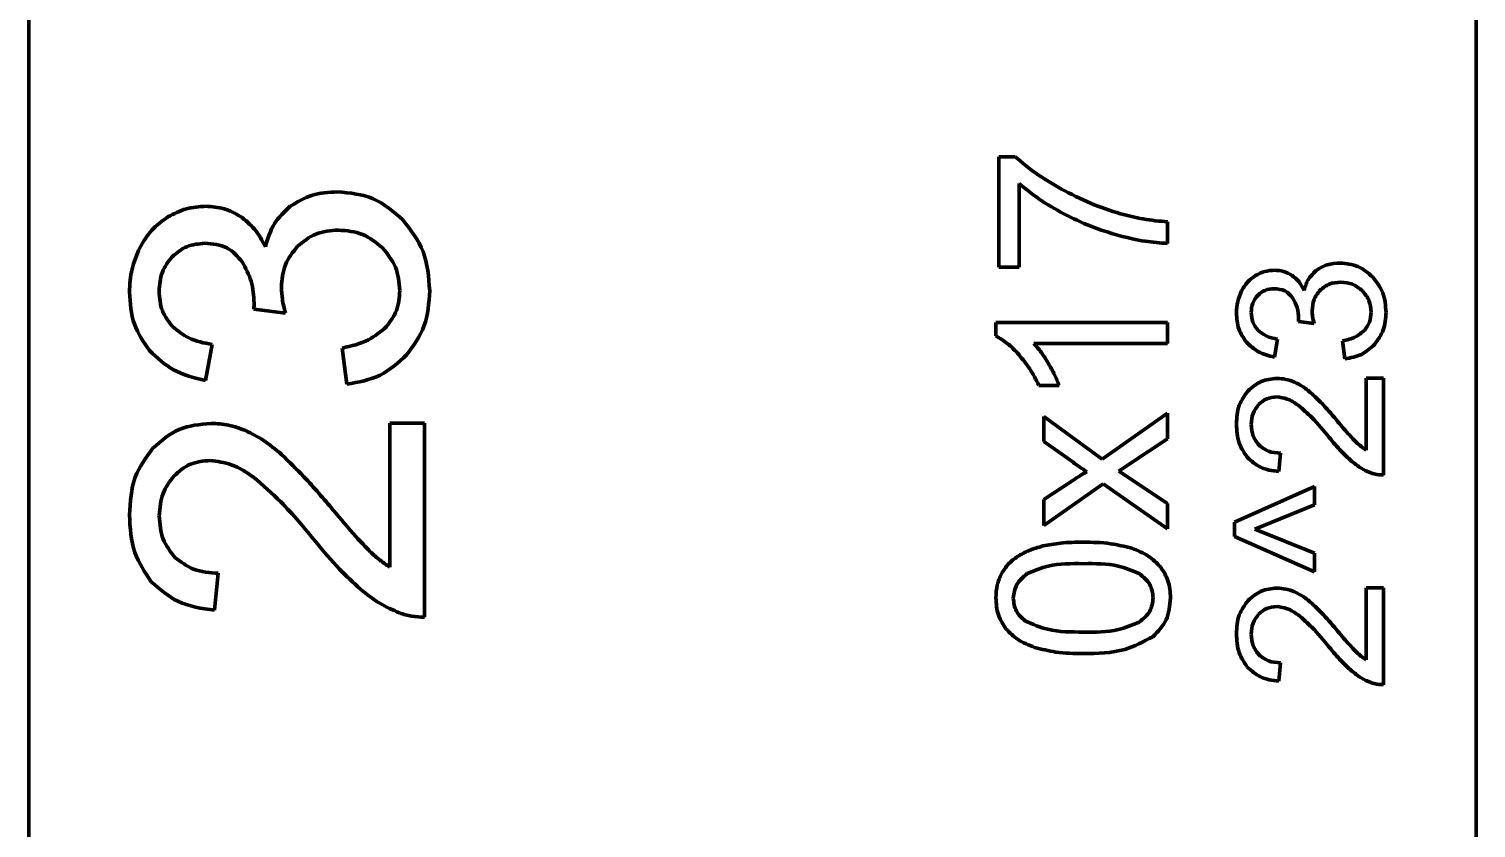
# Model space of a CAD drawing. Header units: millimetres. Extents: x 0 to 1189, y 0 to 841.
# Drawn here: x 372.85 to 402.85, y 515.17 to 531.75 of the extents above; entities that cross this region are included whole.
import ezdxf

# ---------------------------------------------------------------- set-up
doc = ezdxf.new("R2010")
doc.units = ezdxf.units.MM
doc.header["$LTSCALE"] = 0.75
doc.layers.add('Visible', color=7, linetype='Continuous', lineweight=70)

msp = doc.modelspace()

# ---------------------------------------------------------------- linework, layer by layer
at = {"layer": 'Visible', "extrusion": (-1e-16, -1, 0)}
for p, q in [((372.852, 123.899), (372.852, 673.232)), ((402.852, 123.899), (402.852, 673.232)), ((392.959, 526.801), (392.959, 529.096)), ((392.959, 529.096), (393.298, 529.096)), ((393.377, 528.537), (393.377, 526.801)), ((396.457, 527.744), (396.457, 527.297)), ((393.377, 526.801), (392.959, 526.801)), ((378.169, 525.853), (377.512, 525.936)), ((392.899, 525.377), (392.899, 525.658)), ((392.899, 525.658), (396.457, 525.658)), ((396.457, 525.658), (396.457, 525.223)), ((399.495, 525.637), (399.168, 525.679)), ((398.737, 525.312), (398.671, 524.939)), ((376.648, 525.201), (376.515, 524.453)), ((379.444, 524.378), (379.344, 525.126)), ((396.457, 525.223), (393.684, 525.223)), ((400.131, 524.902), (400.081, 525.275)), ((400.574, 523.011), (400.574, 524.5)), ((400.574, 524.5), (400.933, 524.5)), ((400.933, 524.5), (400.933, 522.493)), ((394.209, 524.352), (393.788, 524.352)), ((380.333, 520.585), (380.333, 523.572)), ((380.333, 523.572), (381.052, 523.572)), ((381.052, 523.572), (381.052, 519.546)), ((393.89, 523.19), (393.89, 523.709)), ((393.89, 523.709), (395.099, 522.822)), ((395.099, 522.822), (396.457, 523.777)), ((396.457, 523.777), (396.457, 523.243)), ((396.457, 523.243), (395.66, 522.716)), ((394.497, 522.757), (393.89, 523.19)), ((398.801, 522.947), (398.762, 522.564)), ((395.66, 522.716), (395.444, 522.575)), ((393.89, 521.988), (394.492, 522.382)), ((395.123, 522.312), (393.89, 521.444)), ((396.457, 521.374), (395.123, 522.312)), ((395.444, 522.575), (396.457, 521.901)), ((397.845, 521.518), (399.504, 522.253)), ((399.504, 522.253), (399.504, 521.878)), ((393.89, 521.444), (393.89, 521.988)), ((396.457, 521.901), (396.457, 521.374)), ((399.504, 521.878), (398.267, 521.367)), ((397.845, 521.218), (397.845, 521.518)), ((399.504, 520.486), (397.845, 521.218)), ((398.267, 521.367), (399.504, 520.87)), ((399.504, 520.87), (399.504, 520.486)), ((376.777, 520.456), (376.698, 519.687)), ((400.574, 518.662), (400.574, 520.151)), ((400.574, 520.151), (400.933, 520.151)), ((400.933, 520.151), (400.933, 518.144)), ((398.801, 518.598), (398.762, 518.214))]:
    msp.add_line(p, q, dxfattribs=at)
at = {"layer": 'Visible'}
for points, knots in [([(393.298, 529.096), (393.435, 528.979), (393.733, 528.726), (394.072, 528.53), (394.255, 528.425)], [0, 0, 0, 0, 0.0538013, 0.1171129, 0.1171129, 0.1171129, 0.1171129]), ([(378.27, 528.068), (378.414, 528.155), (378.715, 528.338), (379.068, 528.357), (379.253, 528.367)], [0, 0, 0, 0, 0.0495674, 0.1041489, 0.1041489, 0.1041489, 0.1041489]), ([(379.253, 528.367), (379.509, 528.343), (380.022, 528.294), (380.411, 527.955), (380.606, 527.785)], [0, 0, 0, 0, 0.07512, 0.15056, 0.15056, 0.15056, 0.15056]), ([(394.305, 527.912), (394.132, 528.008), (393.806, 528.191), (393.515, 528.426), (393.377, 528.537)], [0, 0, 0, 0, 0.0590495, 0.1119897, 0.1119897, 0.1119897, 0.1119897]), ([(394.255, 528.425), (394.454, 528.32), (394.849, 528.114), (395.273, 527.978), (395.483, 527.911)], [0, 0, 0, 0, 0.0673458, 0.1333396, 0.1333396, 0.1333396, 0.1333396]), ([(375.734, 527.846), (375.858, 527.91), (376.105, 528.039), (376.382, 528.058), (376.519, 528.068)], [0, 0, 0, 0, 0.04160808, 0.08239563, 0.08239563, 0.08239563, 0.08239563]), ([(376.519, 528.068), (376.647, 528.059), (376.903, 528.042), (377.127, 527.918), (377.238, 527.856)], [0, 0, 0, 0, 0.03807676, 0.07576615, 0.07576615, 0.07576615, 0.07576615]), ([(377.753, 527.229), (377.804, 527.397), (377.902, 527.723), (378.15, 527.955), (378.27, 528.068)], [0, 0, 0, 0, 0.0516753, 0.1001745, 0.1001745, 0.1001745, 0.1001745]), ([(375.15, 527.204), (375.226, 527.334), (375.376, 527.59), (375.616, 527.762), (375.734, 527.846)], [0, 0, 0, 0, 0.0448449, 0.08765135, 0.08765135, 0.08765135, 0.08765135]), ([(377.238, 527.856), (377.342, 527.774), (377.559, 527.603), (377.686, 527.357), (377.753, 527.229)], [0, 0, 0, 0, 0.0391992, 0.08200973, 0.08200973, 0.08200973, 0.08200973]), ([(380.606, 527.785), (380.767, 527.575), (381.1, 527.141), (381.14, 526.595), (381.16, 526.315)], [0, 0, 0, 0, 0.0778958, 0.1603008, 0.1603008, 0.1603008, 0.1603008]), ([(395.447, 527.461), (395.251, 527.52), (394.857, 527.637), (394.489, 527.82), (394.305, 527.912)], [0, 0, 0, 0, 0.0612358, 0.1230105, 0.1230105, 0.1230105, 0.1230105]), ([(395.483, 527.911), (395.638, 527.871), (395.958, 527.789), (396.287, 527.759), (396.457, 527.744)], [0, 0, 0, 0, 0.04780977, 0.098989, 0.098989, 0.098989, 0.098989]), ([(379.27, 527.573), (379.107, 527.561), (378.788, 527.536), (378.541, 527.335), (378.42, 527.237)], [0, 0, 0, 0, 0.04775028, 0.09334146, 0.09334146, 0.09334146, 0.09334146]), ([(380.175, 527.21), (380.045, 527.316), (379.781, 527.531), (379.442, 527.559), (379.27, 527.573)], [0, 0, 0, 0, 0.04917799, 0.09965506, 0.09965506, 0.09965506, 0.09965506]), ([(396.457, 527.297), (396.303, 527.308), (395.961, 527.332), (395.629, 527.415), (395.447, 527.461)], [0, 0, 0, 0, 0.0463906, 0.1025578, 0.1025578, 0.1025578, 0.1025578]), ([(374.936, 526.285), (374.944, 526.447), (374.961, 526.766), (375.088, 527.059), (375.15, 527.204)], [0, 0, 0, 0, 0.04818401, 0.09496202, 0.09496202, 0.09496202, 0.09496202]), ([(376.502, 527.299), (376.372, 527.288), (376.115, 527.267), (375.918, 527.102), (375.821, 527.021)], [0, 0, 0, 0, 0.03824119, 0.07523525, 0.07523525, 0.07523525, 0.07523525]), ([(377.271, 526.917), (377.174, 527.028), (376.971, 527.26), (376.663, 527.286), (376.502, 527.299)], [0, 0, 0, 0, 0.04272778, 0.08891267, 0.08891267, 0.08891267, 0.08891267]), ([(378.42, 527.237), (378.322, 527.115), (378.122, 526.865), (378.098, 526.545), (378.086, 526.381)], [0, 0, 0, 0, 0.04572207, 0.09382123, 0.09382123, 0.09382123, 0.09382123]), ([(380.541, 526.319), (380.526, 526.487), (380.497, 526.822), (380.282, 527.081), (380.175, 527.21)], [0, 0, 0, 0, 0.04951616, 0.0983931, 0.0983931, 0.0983931, 0.0983931]), ([(375.821, 527.021), (375.742, 526.919), (375.579, 526.707), (375.561, 526.44), (375.551, 526.302)], [0, 0, 0, 0, 0.03777859, 0.07833622, 0.07833622, 0.07833622, 0.07833622]), ([(377.52, 526.057), (377.511, 526.211), (377.491, 526.517), (377.344, 526.785), (377.271, 526.917)], [0, 0, 0, 0, 0.04581897, 0.09053102, 0.09053102, 0.09053102, 0.09053102]), ([(399.546, 526.741), (399.617, 526.785), (399.768, 526.876), (399.944, 526.885), (400.036, 526.89)], [0, 0, 0, 0, 0.02470734, 0.05191398, 0.05191398, 0.05191398, 0.05191398]), ([(400.036, 526.89), (400.163, 526.878), (400.419, 526.854), (400.613, 526.685), (400.71, 526.6)], [0, 0, 0, 0, 0.03744427, 0.07504807, 0.07504807, 0.07504807, 0.07504807]), ([(397.991, 526.31), (398.029, 526.375), (398.103, 526.503), (398.223, 526.588), (398.282, 526.63)], [0, 0, 0, 0, 0.02235332, 0.04369061, 0.04369061, 0.04369061, 0.04369061]), ([(398.282, 526.63), (398.344, 526.663), (398.466, 526.727), (398.605, 526.736), (398.673, 526.741)], [0, 0, 0, 0, 0.02073995, 0.04107087, 0.04107087, 0.04107087, 0.04107087]), ([(398.673, 526.741), (398.737, 526.737), (398.864, 526.728), (398.976, 526.666), (399.031, 526.635)], [0, 0, 0, 0, 0.01897971, 0.03776634, 0.03776634, 0.03776634, 0.03776634]), ([(399.031, 526.635), (399.083, 526.595), (399.191, 526.509), (399.255, 526.387), (399.288, 526.323)], [0, 0, 0, 0, 0.0195392, 0.04087852, 0.04087852, 0.04087852, 0.04087852]), ([(399.288, 526.323), (399.313, 526.407), (399.362, 526.569), (399.486, 526.685), (399.546, 526.741)], [0, 0, 0, 0, 0.02575802, 0.04993292, 0.04993292, 0.04993292, 0.04993292]), ([(400.71, 526.6), (400.791, 526.495), (400.956, 526.279), (400.976, 526.007), (400.986, 525.867)], [0, 0, 0, 0, 0.03882791, 0.07990348, 0.07990348, 0.07990348, 0.07990348]), ([(375.349, 525.076), (375.229, 525.252), (374.979, 525.616), (374.951, 526.057), (374.936, 526.285)], [0, 0, 0, 0, 0.0627326, 0.1299082, 0.1299082, 0.1299082, 0.1299082]), ([(375.551, 526.302), (375.561, 526.164), (375.581, 525.894), (375.745, 525.68), (375.825, 525.575)], [0, 0, 0, 0, 0.04057505, 0.07922262, 0.07922262, 0.07922262, 0.07922262]), ([(378.086, 526.381), (378.09, 526.301), (378.101, 526.123), (378.144, 525.949), (378.169, 525.853)], [0, 0, 0, 0, 0.02387781, 0.05352136, 0.05352136, 0.05352136, 0.05352136]), ([(380.261, 525.565), (380.342, 525.675), (380.509, 525.899), (380.53, 526.177), (380.541, 526.319)], [0, 0, 0, 0, 0.0402621, 0.08193852, 0.08193852, 0.08193852, 0.08193852]), ([(381.16, 526.315), (381.143, 526.062), (381.11, 525.572), (380.822, 525.175), (380.682, 524.983)], [0, 0, 0, 0, 0.0743532, 0.1440517, 0.1440517, 0.1440517, 0.1440517]), ([(397.884, 525.853), (397.888, 525.933), (397.896, 526.092), (397.959, 526.238), (397.991, 526.31)], [0, 0, 0, 0, 0.02401776, 0.04733474, 0.04733474, 0.04733474, 0.04733474]), ([(398.325, 526.219), (398.286, 526.168), (398.204, 526.063), (398.195, 525.93), (398.19, 525.861)], [0, 0, 0, 0, 0.01883106, 0.0390474, 0.0390474, 0.0390474, 0.0390474]), ([(398.665, 526.358), (398.6, 526.353), (398.472, 526.342), (398.373, 526.26), (398.325, 526.219)], [0, 0, 0, 0, 0.01906169, 0.0375017, 0.0375017, 0.0375017, 0.0375017]), ([(399.048, 526.167), (398.999, 526.223), (398.898, 526.339), (398.745, 526.351), (398.665, 526.358)], [0, 0, 0, 0, 0.02129806, 0.04431935, 0.04431935, 0.04431935, 0.04431935]), ([(399.621, 526.327), (399.572, 526.266), (399.472, 526.141), (399.46, 525.982), (399.454, 525.9)], [0, 0, 0, 0, 0.02279061, 0.04676605, 0.04676605, 0.04676605, 0.04676605]), ([(400.044, 526.495), (399.963, 526.488), (399.804, 526.476), (399.681, 526.376), (399.621, 526.327)], [0, 0, 0, 0, 0.0238016, 0.04652692, 0.04652692, 0.04652692, 0.04652692]), ([(400.496, 526.313), (400.431, 526.366), (400.299, 526.473), (400.13, 526.487), (400.044, 526.495)], [0, 0, 0, 0, 0.02451324, 0.04967397, 0.04967397, 0.04967397, 0.04967397]), ([(400.678, 525.869), (400.67, 525.953), (400.656, 526.12), (400.549, 526.249), (400.496, 526.313)], [0, 0, 0, 0, 0.02468181, 0.04904498, 0.04904498, 0.04904498, 0.04904498]), ([(377.512, 525.936), (377.515, 525.959), (377.519, 525.999), (377.52, 526.039), (377.52, 526.057)], [0, 0, 0, 0, 0.0067806, 0.01208221, 0.01208221, 0.01208221, 0.01208221]), ([(399.172, 525.739), (399.167, 525.816), (399.158, 525.968), (399.084, 526.101), (399.048, 526.167)], [0, 0, 0, 0, 0.02283891, 0.04512605, 0.04512605, 0.04512605, 0.04512605]), ([(399.454, 525.9), (399.456, 525.861), (399.461, 525.772), (399.483, 525.685), (399.495, 525.637)], [0, 0, 0, 0, 0.01190217, 0.02667822, 0.02667822, 0.02667822, 0.02667822]), ([(398.09, 525.25), (398.03, 525.338), (397.906, 525.519), (397.891, 525.739), (397.884, 525.853)], [0, 0, 0, 0, 0.03126959, 0.06475394, 0.06475394, 0.06475394, 0.06475394]), ([(398.19, 525.861), (398.196, 525.792), (398.206, 525.658), (398.287, 525.551), (398.327, 525.498)], [0, 0, 0, 0, 0.02022497, 0.03948926, 0.03948926, 0.03948926, 0.03948926]), ([(399.168, 525.679), (399.169, 525.69), (399.171, 525.71), (399.172, 525.73), (399.172, 525.739)], [0, 0, 0, 0, 0.003379763, 0.006022458, 0.006022458, 0.006022458, 0.006022458]), ([(400.538, 525.493), (400.579, 525.548), (400.662, 525.66), (400.672, 525.799), (400.678, 525.869)], [0, 0, 0, 0, 0.02006903, 0.04084302, 0.04084302, 0.04084302, 0.04084302]), ([(400.986, 525.867), (400.978, 525.741), (400.961, 525.497), (400.818, 525.299), (400.748, 525.203)], [0, 0, 0, 0, 0.03706201, 0.07180391, 0.07180391, 0.07180391, 0.07180391]), ([(375.825, 525.575), (375.935, 525.486), (376.176, 525.29), (376.481, 525.232), (376.648, 525.201)], [0, 0, 0, 0, 0.04178283, 0.09163653, 0.09163653, 0.09163653, 0.09163653]), ([(379.344, 525.126), (379.534, 525.169), (379.874, 525.246), (380.142, 525.467), (380.261, 525.565)], [0, 0, 0, 0, 0.0573908, 0.1028055, 0.1028055, 0.1028055, 0.1028055]), ([(393.373, 524.991), (393.296, 525.073), (393.156, 525.224), (392.979, 525.329), (392.899, 525.377)], [0, 0, 0, 0, 0.03350902, 0.06143575, 0.06143575, 0.06143575, 0.06143575]), ([(398.327, 525.498), (398.382, 525.454), (398.502, 525.356), (398.654, 525.328), (398.737, 525.312)], [0, 0, 0, 0, 0.02082705, 0.04567707, 0.04567707, 0.04567707, 0.04567707]), ([(400.081, 525.275), (400.176, 525.296), (400.345, 525.335), (400.479, 525.445), (400.538, 525.493)], [0, 0, 0, 0, 0.02860702, 0.05124438, 0.05124438, 0.05124438, 0.05124438]), ([(376.515, 524.453), (376.282, 524.509), (375.838, 524.616), (375.507, 524.928), (375.349, 525.076)], [0, 0, 0, 0, 0.0704099, 0.134221, 0.134221, 0.134221, 0.134221]), ([(393.684, 525.223), (393.736, 525.163), (393.848, 525.035), (393.937, 524.889), (393.984, 524.81)], [0, 0, 0, 0, 0.02354784, 0.05104854, 0.05104854, 0.05104854, 0.05104854]), ([(398.671, 524.939), (398.555, 524.967), (398.334, 525.02), (398.169, 525.176), (398.09, 525.25)], [0, 0, 0, 0, 0.03509647, 0.0669037, 0.0669037, 0.0669037, 0.0669037]), ([(400.748, 525.203), (400.662, 525.125), (400.486, 524.964), (400.251, 524.923), (400.131, 524.902)], [0, 0, 0, 0, 0.03431321, 0.06995455, 0.06995455, 0.06995455, 0.06995455]), ([(380.682, 524.983), (380.509, 524.825), (380.156, 524.503), (379.684, 524.42), (379.444, 524.378)], [0, 0, 0, 0, 0.0688386, 0.1403415, 0.1403415, 0.1403415, 0.1403415]), ([(393.788, 524.352), (393.729, 524.469), (393.614, 524.697), (393.452, 524.894), (393.373, 524.991)], [0, 0, 0, 0, 0.03911937, 0.07637456, 0.07637456, 0.07637456, 0.07637456]), ([(393.984, 524.81), (394.03, 524.731), (394.115, 524.583), (394.179, 524.425), (394.209, 524.352)], [0, 0, 0, 0, 0.02753006, 0.05107997, 0.05107997, 0.05107997, 0.05107997]), ([(398.126, 524.241), (398.212, 524.316), (398.385, 524.465), (398.612, 524.486), (398.727, 524.496)], [0, 0, 0, 0, 0.03318338, 0.06672384, 0.06672384, 0.06672384, 0.06672384]), ([(398.727, 524.496), (398.788, 524.493), (398.911, 524.486), (399.027, 524.443), (399.085, 524.421)], [0, 0, 0, 0, 0.01816614, 0.03678524, 0.03678524, 0.03678524, 0.03678524]), ([(399.085, 524.421), (399.147, 524.391), (399.281, 524.323), (399.394, 524.226), (399.456, 524.174)], [0, 0, 0, 0, 0.02061183, 0.04471862, 0.04471862, 0.04471862, 0.04471862]), ([(397.884, 523.55), (397.891, 523.685), (397.905, 523.94), (398.056, 524.145), (398.126, 524.241)], [0, 0, 0, 0, 0.03960962, 0.07471135, 0.07471135, 0.07471135, 0.07471135]), ([(398.719, 524.113), (398.648, 524.106), (398.506, 524.093), (398.398, 524.001), (398.345, 523.954)], [0, 0, 0, 0, 0.0208066, 0.04151272, 0.04151272, 0.04151272, 0.04151272]), ([(399.167, 523.939), (399.093, 523.99), (398.956, 524.083), (398.793, 524.103), (398.719, 524.113)], [0, 0, 0, 0, 0.02650134, 0.04870383, 0.04870383, 0.04870383, 0.04870383]), ([(399.456, 524.174), (399.534, 524.098), (399.722, 523.916), (399.891, 523.716), (399.99, 523.599)], [0, 0, 0, 0, 0.03260303, 0.07851533, 0.07851533, 0.07851533, 0.07851533]), ([(398.345, 523.954), (398.3, 523.896), (398.208, 523.774), (398.198, 523.621), (398.193, 523.541)], [0, 0, 0, 0, 0.02152815, 0.04490674, 0.04490674, 0.04490674, 0.04490674]), ([(399.81, 523.27), (399.693, 523.412), (399.496, 523.653), (399.262, 523.856), (399.167, 523.939)], [0, 0, 0, 0, 0.05516413, 0.09293455, 0.09293455, 0.09293455, 0.09293455]), ([(375.422, 523.053), (375.595, 523.202), (375.941, 523.502), (376.398, 523.543), (376.627, 523.564)], [0, 0, 0, 0, 0.0665719, 0.1338601, 0.1338601, 0.1338601, 0.1338601]), ([(376.627, 523.564), (376.749, 523.557), (376.996, 523.544), (377.228, 523.458), (377.346, 523.414)], [0, 0, 0, 0, 0.03644456, 0.07379793, 0.07379793, 0.07379793, 0.07379793]), ([(398.109, 522.86), (398.043, 522.957), (397.903, 523.165), (397.891, 523.416), (397.884, 523.55)], [0, 0, 0, 0, 0.03448188, 0.07377024, 0.07377024, 0.07377024, 0.07377024]), ([(398.193, 523.541), (398.198, 523.457), (398.208, 523.297), (398.307, 523.171), (398.354, 523.11)], [0, 0, 0, 0, 0.02456598, 0.04697131, 0.04697131, 0.04697131, 0.04697131]), ([(399.99, 523.599), (400.068, 523.506), (400.191, 523.359), (400.323, 523.22), (400.372, 523.168)], [0, 0, 0, 0, 0.03629636, 0.05759702, 0.05759702, 0.05759702, 0.05759702]), ([(377.346, 523.414), (377.47, 523.352), (377.738, 523.218), (377.966, 523.023), (378.09, 522.918)], [0, 0, 0, 0, 0.04135107, 0.08971365, 0.08971365, 0.08971365, 0.08971365]), ([(400.27, 522.782), (400.197, 522.85), (400.033, 523.002), (399.89, 523.174), (399.81, 523.27)], [0, 0, 0, 0, 0.02975268, 0.06709219, 0.06709219, 0.06709219, 0.06709219]), ([(374.936, 521.665), (374.951, 521.936), (374.979, 522.447), (375.281, 522.859), (375.422, 523.053)], [0, 0, 0, 0, 0.079464, 0.1498845, 0.1498845, 0.1498845, 0.1498845]), ([(378.09, 522.918), (378.246, 522.766), (378.623, 522.4), (378.963, 521.999), (379.162, 521.765)], [0, 0, 0, 0, 0.0654076, 0.157516, 0.157516, 0.157516, 0.157516]), ([(398.354, 523.11), (398.416, 523.063), (398.547, 522.963), (398.713, 522.952), (398.801, 522.947)], [0, 0, 0, 0, 0.0227825, 0.04859979, 0.04859979, 0.04859979, 0.04859979]), ([(400.372, 523.168), (400.405, 523.139), (400.468, 523.081), (400.54, 523.034), (400.574, 523.011)], [0, 0, 0, 0, 0.01330724, 0.0256381, 0.0256381, 0.0256381, 0.0256381]), ([(376.61, 522.795), (376.468, 522.782), (376.184, 522.756), (375.968, 522.57), (375.861, 522.477)], [0, 0, 0, 0, 0.04174184, 0.08328208, 0.08328208, 0.08328208, 0.08328208]), ([(377.51, 522.446), (377.361, 522.548), (377.087, 522.734), (376.76, 522.776), (376.61, 522.795)], [0, 0, 0, 0, 0.05316649, 0.09770871, 0.09770871, 0.09770871, 0.09770871]), ([(394.78, 522.561), (394.729, 522.595), (394.634, 522.659), (394.541, 522.725), (394.497, 522.757)], [0, 0, 0, 0, 0.01818785, 0.03440349, 0.03440349, 0.03440349, 0.03440349]), ([(398.762, 522.564), (398.63, 522.583), (398.383, 522.619), (398.196, 522.783), (398.109, 522.86)], [0, 0, 0, 0, 0.03891673, 0.07312249, 0.07312249, 0.07312249, 0.07312249]), ([(400.674, 522.537), (400.604, 522.567), (400.459, 522.631), (400.335, 522.73), (400.27, 522.782)], [0, 0, 0, 0, 0.02265838, 0.04743641, 0.04743641, 0.04743641, 0.04743641]), ([(375.861, 522.477), (375.771, 522.36), (375.586, 522.116), (375.566, 521.808), (375.555, 521.648)], [0, 0, 0, 0, 0.04318937, 0.09009102, 0.09009102, 0.09009102, 0.09009102]), ([(378.8, 521.104), (378.566, 521.39), (378.171, 521.872), (377.701, 522.28), (377.51, 522.446)], [0, 0, 0, 0, 0.1106693, 0.1864437, 0.1864437, 0.1864437, 0.1864437]), ([(394.492, 522.382), (394.544, 522.416), (394.639, 522.477), (394.736, 522.535), (394.78, 522.561)], [0, 0, 0, 0, 0.01869445, 0.03387931, 0.03387931, 0.03387931, 0.03387931]), ([(400.933, 522.493), (400.888, 522.494), (400.8, 522.496), (400.716, 522.523), (400.674, 522.537)], [0, 0, 0, 0, 0.01323248, 0.0263837, 0.0263837, 0.0263837, 0.0263837]), ([(379.162, 521.765), (379.317, 521.578), (379.564, 521.282), (379.83, 521.004), (379.928, 520.901)], [0, 0, 0, 0, 0.0728171, 0.1155501, 0.1155501, 0.1155501, 0.1155501]), ([(375.387, 520.281), (375.256, 520.476), (374.975, 520.893), (374.949, 521.397), (374.936, 521.665)], [0, 0, 0, 0, 0.0691769, 0.1479965, 0.1479965, 0.1479965, 0.1479965]), ([(375.555, 521.648), (375.566, 521.48), (375.587, 521.158), (375.785, 520.905), (375.879, 520.784)], [0, 0, 0, 0, 0.04928381, 0.09423301, 0.09423301, 0.09423301, 0.09423301]), ([(379.723, 520.126), (379.576, 520.261), (379.247, 520.566), (378.96, 520.912), (378.8, 521.104)], [0, 0, 0, 0, 0.0596893, 0.1345991, 0.1345991, 0.1345991, 0.1345991]), ([(393.872, 521.021), (393.993, 521.044), (394.27, 521.097), (394.551, 521.099), (394.71, 521.101)], [0, 0, 0, 0, 0.03696178, 0.08429648, 0.08429648, 0.08429648, 0.08429648]), ([(394.71, 521.101), (394.898, 521.098), (395.239, 521.094), (395.569, 521.01), (395.716, 520.973)], [0, 0, 0, 0, 0.0564493, 0.10181, 0.10181, 0.10181, 0.10181]), ([(379.928, 520.901), (379.994, 520.84), (380.121, 520.725), (380.264, 520.63), (380.333, 520.585)], [0, 0, 0, 0, 0.0266968, 0.0514347, 0.0514347, 0.0514347, 0.0514347]), ([(393.014, 520.446), (393.057, 520.515), (393.144, 520.654), (393.277, 520.752), (393.345, 520.801)], [0, 0, 0, 0, 0.02413349, 0.04898112, 0.04898112, 0.04898112, 0.04898112]), ([(393.345, 520.801), (393.423, 520.846), (393.59, 520.941), (393.774, 520.993), (393.872, 521.021)], [0, 0, 0, 0, 0.02705958, 0.05729507, 0.05729507, 0.05729507, 0.05729507]), ([(395.716, 520.973), (395.835, 520.927), (396.059, 520.841), (396.229, 520.67), (396.309, 520.589)], [0, 0, 0, 0, 0.03753988, 0.07125828, 0.07125828, 0.07125828, 0.07125828]), ([(375.879, 520.784), (376.003, 520.69), (376.267, 520.488), (376.6, 520.467), (376.777, 520.456)], [0, 0, 0, 0, 0.04570583, 0.09750005, 0.09750005, 0.09750005, 0.09750005]), ([(394.71, 520.654), (394.463, 520.656), (394.06, 520.66), (393.69, 520.508), (393.547, 520.449)], [0, 0, 0, 0, 0.0730065, 0.1190832, 0.1190832, 0.1190832, 0.1190832]), ([(395.87, 520.449), (395.726, 520.508), (395.357, 520.66), (394.955, 520.656), (394.71, 520.654)], [0, 0, 0, 0, 0.0461337, 0.1188387, 0.1188387, 0.1188387, 0.1188387]), ([(396.309, 520.589), (396.37, 520.496), (396.497, 520.301), (396.511, 520.067), (396.518, 519.945)], [0, 0, 0, 0, 0.03284543, 0.06879529, 0.06879529, 0.06879529, 0.06879529]), ([(376.698, 519.687), (376.434, 519.726), (375.938, 519.798), (375.562, 520.127), (375.387, 520.281)], [0, 0, 0, 0, 0.078074, 0.146697, 0.146697, 0.146697, 0.146697]), ([(392.899, 519.945), (392.903, 520.036), (392.91, 520.21), (392.98, 520.369), (393.014, 520.446)], [0, 0, 0, 0, 0.02692746, 0.05173875, 0.05173875, 0.05173875, 0.05173875]), ([(393.547, 520.449), (393.463, 520.379), (393.302, 520.245), (393.273, 520.039), (393.259, 519.94)], [0, 0, 0, 0, 0.03148979, 0.06035273, 0.06035273, 0.06035273, 0.06035273]), ([(396.16, 519.945), (396.146, 520.043), (396.116, 520.248), (395.954, 520.38), (395.87, 520.449)], [0, 0, 0, 0, 0.0285272, 0.0600539, 0.0600539, 0.0600539, 0.0600539]), ([(380.533, 519.633), (380.393, 519.695), (380.102, 519.823), (379.853, 520.022), (379.723, 520.126)], [0, 0, 0, 0, 0.04545685, 0.09516608, 0.09516608, 0.09516608, 0.09516608]), ([(393.107, 519.303), (393.046, 519.396), (392.919, 519.591), (392.906, 519.824), (392.899, 519.945)], [0, 0, 0, 0, 0.0327491, 0.06851517, 0.06851517, 0.06851517, 0.06851517]), ([(393.259, 519.94), (393.27, 519.845), (393.292, 519.653), (393.439, 519.526), (393.513, 519.462)], [0, 0, 0, 0, 0.02769224, 0.05597181, 0.05597181, 0.05597181, 0.05597181]), ([(395.871, 519.441), (395.955, 519.511), (396.116, 519.643), (396.146, 519.848), (396.16, 519.945)], [0, 0, 0, 0, 0.0314642, 0.05998375, 0.05998375, 0.05998375, 0.05998375]), ([(396.518, 519.945), (396.504, 519.785), (396.477, 519.472), (396.258, 519.249), (396.15, 519.14)], [0, 0, 0, 0, 0.04666467, 0.09101806, 0.09101806, 0.09101806, 0.09101806]), ([(398.126, 519.892), (398.212, 519.966), (398.385, 520.116), (398.612, 520.136), (398.727, 520.147)], [0, 0, 0, 0, 0.03318337, 0.06672383, 0.06672383, 0.06672383, 0.06672383]), ([(398.727, 520.147), (398.788, 520.143), (398.911, 520.137), (399.027, 520.094), (399.085, 520.072)], [0, 0, 0, 0, 0.01816613, 0.03678526, 0.03678526, 0.03678526, 0.03678526]), ([(399.085, 520.072), (399.147, 520.041), (399.281, 519.974), (399.394, 519.877), (399.456, 519.825)], [0, 0, 0, 0, 0.02061182, 0.04471861, 0.04471861, 0.04471861, 0.04471861]), ([(381.052, 519.546), (380.963, 519.548), (380.786, 519.551), (380.617, 519.606), (380.533, 519.633)], [0, 0, 0, 0, 0.02654674, 0.05293048, 0.05293048, 0.05293048, 0.05293048]), ([(397.884, 519.2), (397.891, 519.335), (397.905, 519.59), (398.056, 519.796), (398.126, 519.892)], [0, 0, 0, 0, 0.03960956, 0.07471133, 0.07471133, 0.07471133, 0.07471133]), ([(398.345, 519.605), (398.3, 519.547), (398.208, 519.425), (398.198, 519.272), (398.193, 519.192)], [0, 0, 0, 0, 0.02152814, 0.0449067, 0.0449067, 0.0449067, 0.0449067]), ([(398.719, 519.764), (398.648, 519.757), (398.506, 519.744), (398.398, 519.651), (398.345, 519.605)], [0, 0, 0, 0, 0.0208066, 0.04151273, 0.04151273, 0.04151273, 0.04151273]), ([(399.167, 519.59), (399.093, 519.64), (398.956, 519.733), (398.793, 519.754), (398.719, 519.764)], [0, 0, 0, 0, 0.02650133, 0.04870381, 0.04870381, 0.04870381, 0.04870381]), ([(399.456, 519.825), (399.534, 519.749), (399.722, 519.567), (399.891, 519.367), (399.99, 519.25)], [0, 0, 0, 0, 0.03260303, 0.0785153, 0.0785153, 0.0785153, 0.0785153]), ([(393.698, 518.919), (393.58, 518.965), (393.355, 519.052), (393.186, 519.223), (393.107, 519.303)], [0, 0, 0, 0, 0.03755126, 0.07122185, 0.07122185, 0.07122185, 0.07122185]), ([(393.513, 519.462), (393.665, 519.397), (394.045, 519.234), (394.46, 519.236), (394.71, 519.237)], [0, 0, 0, 0, 0.0491004, 0.1228677, 0.1228677, 0.1228677, 0.1228677]), ([(394.71, 519.237), (394.956, 519.234), (395.358, 519.23), (395.728, 519.382), (395.871, 519.441)], [0, 0, 0, 0, 0.0728558, 0.1189609, 0.1189609, 0.1189609, 0.1189609]), ([(399.81, 518.921), (399.693, 519.063), (399.496, 519.303), (399.262, 519.507), (399.167, 519.59)], [0, 0, 0, 0, 0.05516414, 0.09293459, 0.09293459, 0.09293459, 0.09293459]), ([(396.15, 519.14), (395.96, 519.039), (395.513, 518.799), (395.003, 518.793), (394.71, 518.79)], [0, 0, 0, 0, 0.063809, 0.1501974, 0.1501974, 0.1501974, 0.1501974]), ([(398.109, 518.511), (398.043, 518.608), (397.903, 518.816), (397.891, 519.067), (397.884, 519.2)], [0, 0, 0, 0, 0.03448187, 0.07377026, 0.07377026, 0.07377026, 0.07377026]), ([(398.193, 519.192), (398.198, 519.108), (398.208, 518.948), (398.307, 518.821), (398.354, 518.761)], [0, 0, 0, 0, 0.02456597, 0.04697132, 0.04697132, 0.04697132, 0.04697132]), ([(399.99, 519.25), (400.068, 519.157), (400.191, 519.01), (400.323, 518.871), (400.372, 518.819)], [0, 0, 0, 0, 0.03629637, 0.05759704, 0.05759704, 0.05759704, 0.05759704]), ([(394.71, 518.79), (394.519, 518.792), (394.177, 518.797), (393.845, 518.881), (393.698, 518.919)], [0, 0, 0, 0, 0.0568131, 0.1023112, 0.1023112, 0.1023112, 0.1023112]), ([(398.354, 518.761), (398.416, 518.714), (398.547, 518.613), (398.713, 518.603), (398.801, 518.598)], [0, 0, 0, 0, 0.0227825, 0.0485998, 0.0485998, 0.0485998, 0.0485998]), ([(400.27, 518.433), (400.197, 518.5), (400.033, 518.652), (399.89, 518.825), (399.81, 518.921)], [0, 0, 0, 0, 0.02975267, 0.06709219, 0.06709219, 0.06709219, 0.06709219]), ([(400.372, 518.819), (400.405, 518.789), (400.468, 518.732), (400.54, 518.684), (400.574, 518.662)], [0, 0, 0, 0, 0.01330724, 0.02563809, 0.02563809, 0.02563809, 0.02563809]), ([(398.762, 518.214), (398.63, 518.234), (398.383, 518.269), (398.196, 518.434), (398.109, 518.511)], [0, 0, 0, 0, 0.03891673, 0.0731225, 0.0731225, 0.0731225, 0.0731225]), ([(400.674, 518.188), (400.604, 518.218), (400.459, 518.282), (400.335, 518.381), (400.27, 518.433)], [0, 0, 0, 0, 0.02265837, 0.04743641, 0.04743641, 0.04743641, 0.04743641]), ([(400.933, 518.144), (400.888, 518.145), (400.8, 518.146), (400.716, 518.174), (400.674, 518.188)], [0, 0, 0, 0, 0.01323248, 0.02638369, 0.02638369, 0.02638369, 0.02638369])]:
    msp.add_open_spline(points, degree=3, knots=knots, dxfattribs=at)

doc.saveas('drawing.dxf')
